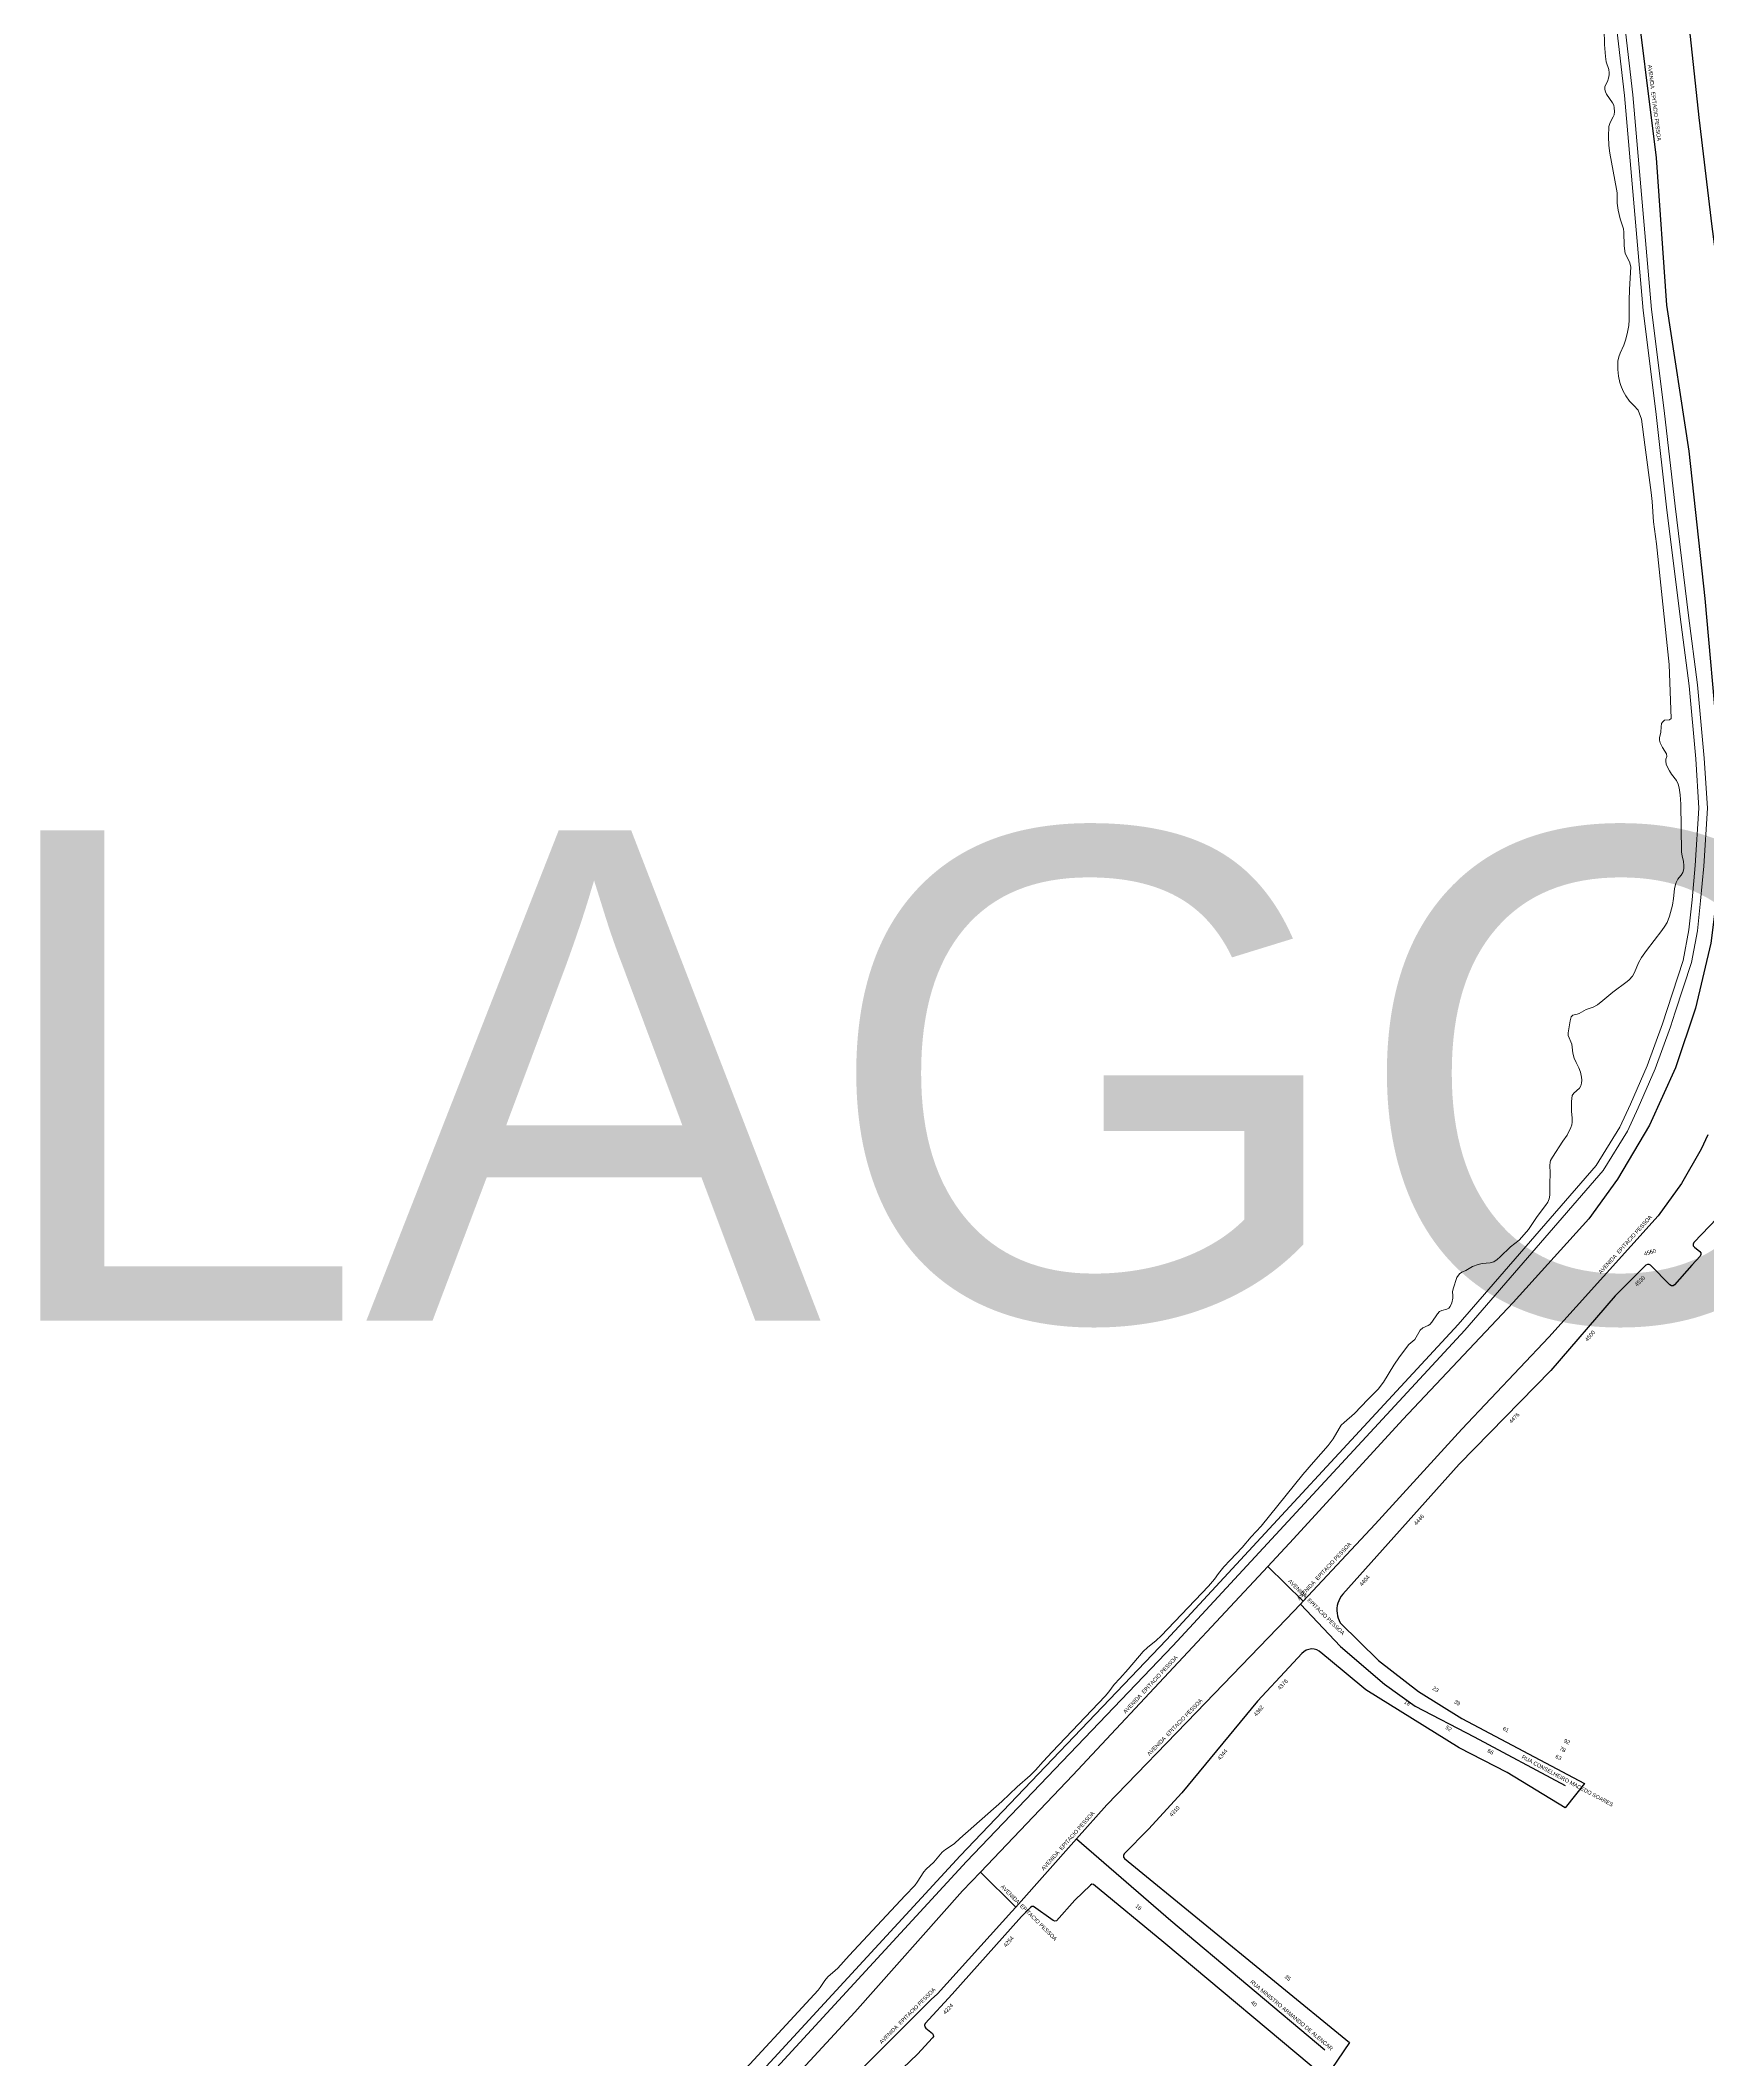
# Model space of a CAD drawing. Header units: millimetres. Extents: x 617751 to 636088, y 68402 to 77988.
# Drawn here: x 627271 to 627782, y 71504 to 72122 of the extents above; entities that cross this region are included whole.
import ezdxf

# ---------------------------------------------------------------- set-up
doc = ezdxf.new("R2010")
doc.units = ezdxf.units.MM
doc.header["$LTSCALE"] = 3
doc.header["$MEASUREMENT"] = 0
for name, color, linetype in [('ALINHAMENTO PREDIAL', 120, 'Continuous'), ('BAIRRO', 30, 'Continuous'), ('NOME LOGRADOURO', 252, 'Continuous'), ('NUMERAÇÃO', 7, 'Continuous'), ('OBRA DE ARTE', 190, 'Continuous')]:
    doc.layers.add(name, color=color, linetype=linetype)
doc.styles.get("Standard").update_dxf_attribs({"font": 'arial.ttf'})

msp = doc.modelspace()

# ---------------------------------------------------------------- linework, layer by layer
at = {"layer": 'ALINHAMENTO PREDIAL'}
msp.add_lwpolyline([(627810.65, 71789.06), (627777.37, 71754.37), (627777.16, 71753.9), (627777.22, 71753.38), (627777.53, 71752.97), (627779.22, 71751.62), (627779.5, 71751.19), (627779.53, 71750.67), (627779.29, 71750.21), (627776.73, 71747.41), (627771.47, 71741.41), (627771.02, 71741.15), (627770.5, 71741.15), (627770.05, 71741.42), (627764.12, 71747.43), (627763.67, 71747.69), (627763.16, 71747.69), (627762.71, 71747.43), (627753.33, 71738.06), (627733.61, 71715.23), (627705.62, 71686.55), (627670, 71646.75), (627669.52, 71646.13), (627669.1, 71645.47), (627668.76, 71644.77), (627668.48, 71644.03), (627668.29, 71643.27), (627668.18, 71642.5), (627668.15, 71641.72), (627668.2, 71640.93), (627668.33, 71640.16), (627668.55, 71639.41), (627668.84, 71638.68), (627669.2, 71637.99), (627680.9, 71626.5), (627693.16, 71616.96), (627706.35, 71608.75), (627743.94, 71588.79), (627738.03, 71581.41), (627720.27, 71592.18), (627705.55, 71599.77), (627676.99, 71617.45), (627665.58, 71626.97), (627662.74, 71629.32), (627662, 71629.71), (627661.19, 71629.94), (627660.36, 71630), (627659.53, 71629.88), (627658.75, 71629.59), (627658.04, 71629.15), (627657.44, 71628.57), (627653.58, 71624.43), (627643.85, 71613.99), (627620.68, 71585.97), (627610.56, 71574.88), (627603.11, 71567.3), (627602.89, 71566.84), (627602.92, 71566.32), (627603.21, 71565.89), (627672.05, 71509.6), (627664.67, 71498.77), (627615.17, 71540.22), (627593.72, 71557.97), (627593.2, 71557.98), (627592.75, 71557.73), (627587.97, 71553.11), (627582.34, 71546.79), (627581.83, 71546.72), (627581.35, 71546.9), (627575.36, 71551.2), (627574.84, 71551.19), (627574.39, 71550.92), (627571.68, 71548.12), (627550.46, 71524.41), (627542.19, 71515.37), (627541.99, 71514.89), (627542.05, 71514.38), (627542.36, 71513.96), (627544.41, 71512.36), (627544.68, 71511.93), (627544.7, 71511.41), (627544.46, 71510.95), (627539.86, 71506), (627533.12, 71499.61)], dxfattribs=at)
msp.add_lwpolyline([(627810.65, 71789.06), (627777.37, 71754.37), (627777.16, 71753.9), (627777.22, 71753.38), (627777.53, 71752.97), (627779.22, 71751.62), (627779.5, 71751.19), (627779.53, 71750.67), (627779.29, 71750.21), (627776.73, 71747.41), (627771.47, 71741.41), (627771.02, 71741.15), (627770.5, 71741.15), (627770.05, 71741.42), (627764.12, 71747.43), (627763.67, 71747.69), (627763.16, 71747.69), (627762.71, 71747.43), (627753.33, 71738.06), (627733.61, 71715.23), (627705.62, 71686.55), (627670, 71646.75), (627669.52, 71646.13), (627669.1, 71645.47), (627668.76, 71644.77), (627668.48, 71644.03), (627668.29, 71643.27), (627668.18, 71642.5), (627668.15, 71641.72), (627668.2, 71640.93), (627668.33, 71640.16), (627668.55, 71639.41), (627668.84, 71638.68), (627669.2, 71637.99), (627680.9, 71626.5), (627693.16, 71616.96), (627706.35, 71608.75), (627743.94, 71588.79), (627738.03, 71581.41), (627720.27, 71592.18), (627705.55, 71599.77), (627676.99, 71617.45), (627665.58, 71626.97), (627662.74, 71629.32), (627662, 71629.71), (627661.19, 71629.94), (627660.36, 71630), (627659.53, 71629.88), (627658.75, 71629.59), (627658.04, 71629.15), (627657.44, 71628.57), (627653.58, 71624.43), (627643.85, 71613.99), (627620.68, 71585.97), (627610.56, 71574.88), (627603.11, 71567.3), (627602.89, 71566.84), (627602.92, 71566.32), (627603.21, 71565.89), (627672.05, 71509.6), (627664.67, 71498.77), (627615.17, 71540.22), (627593.72, 71557.97), (627593.2, 71557.98), (627592.75, 71557.73), (627587.97, 71553.11), (627582.34, 71546.79), (627581.83, 71546.72), (627581.35, 71546.9), (627575.36, 71551.2), (627574.84, 71551.19), (627574.39, 71550.92), (627571.68, 71548.12), (627550.46, 71524.41), (627542.19, 71515.37), (627541.99, 71514.89), (627542.05, 71514.38), (627542.36, 71513.96), (627544.41, 71512.36), (627544.68, 71511.93), (627544.7, 71511.41), (627544.46, 71510.95), (627539.86, 71506), (627533.12, 71499.61)], dxfattribs=at)
msp.add_lwpolyline([(627810.65, 71789.06), (627777.37, 71754.37), (627777.16, 71753.9), (627777.22, 71753.38), (627777.53, 71752.97), (627779.22, 71751.62), (627779.5, 71751.19), (627779.53, 71750.67), (627779.29, 71750.21), (627776.73, 71747.41), (627771.47, 71741.41), (627771.02, 71741.15), (627770.5, 71741.15), (627770.05, 71741.42), (627764.12, 71747.43), (627763.67, 71747.69), (627763.16, 71747.69), (627762.71, 71747.43), (627753.33, 71738.06), (627733.61, 71715.23), (627705.62, 71686.55), (627670, 71646.75), (627669.52, 71646.13), (627669.1, 71645.47), (627668.76, 71644.77), (627668.48, 71644.03), (627668.29, 71643.27), (627668.18, 71642.5), (627668.15, 71641.72), (627668.2, 71640.93), (627668.33, 71640.16), (627668.55, 71639.41), (627668.84, 71638.68), (627669.2, 71637.99), (627680.9, 71626.5), (627693.16, 71616.96), (627706.35, 71608.75), (627743.94, 71588.79), (627738.03, 71581.41), (627720.27, 71592.18), (627705.55, 71599.77), (627676.99, 71617.45), (627665.58, 71626.97), (627662.74, 71629.32), (627662, 71629.71), (627661.19, 71629.94), (627660.36, 71630), (627659.53, 71629.88), (627658.75, 71629.59), (627658.04, 71629.15), (627657.44, 71628.57), (627653.58, 71624.43), (627643.85, 71613.99), (627620.68, 71585.97), (627610.56, 71574.88), (627603.11, 71567.3), (627602.89, 71566.84), (627602.92, 71566.32), (627603.21, 71565.89), (627672.05, 71509.6), (627664.67, 71498.77), (627615.17, 71540.22), (627593.72, 71557.97), (627593.2, 71557.98), (627592.75, 71557.73), (627587.97, 71553.11), (627582.34, 71546.79), (627581.83, 71546.72), (627581.35, 71546.9), (627575.36, 71551.2), (627574.84, 71551.19), (627574.39, 71550.92), (627571.68, 71548.12), (627550.46, 71524.41), (627542.19, 71515.37), (627541.99, 71514.89), (627542.05, 71514.38), (627542.36, 71513.96), (627544.41, 71512.36), (627544.68, 71511.93), (627544.7, 71511.41), (627544.46, 71510.95), (627539.86, 71506), (627533.12, 71499.61)], dxfattribs=at)
at = {"layer": 'NOME LOGRADOURO'}
for points in [[(627773.12, 72144.06), (627776.21, 72123.48), (627778.87, 72098.65), (627782.89, 72065.33), (627784.56, 72052.95), (627789.4, 72022.73)], [(627758.78, 72142.91), (627765.81, 72086.29), (627769.02, 72041.21), (627775.83, 71996.57), (627780.76, 71951.47), (627784.76, 71906.98), (627785.08, 71902.8), (627785.54, 71873.43), (627785.15, 71866.31), (627782.59, 71846.01), (627777.92, 71826.08), (627771.8, 71807.84), (627763.8, 71790.34), (627754.01, 71773.77), (627745.23, 71761.63), (627722.1, 71736.04), (627688.33, 71700.18), (627654.89, 71663.7), (627647, 71655.25)], [(627781.66, 71787.35), (627779.65, 71782.98), (627773.58, 71772.41), (627766.43, 71762.54), (627732.98, 71725.45), (627706.43, 71697.31), (627679.88, 71668.15), (627657.81, 71644.58)], [(627647, 71655.25), (627621.13, 71627.53), (627587.37, 71591.36), (627559.1, 71561.73)], [(627647, 71655.25), (627657.81, 71644.58)], [(627656.99, 71643.7), (627652.69, 71639.11), (627625.25, 71610.71), (627597.81, 71582.31), (627588.54, 71571.89)], [(627657.81, 71644.58), (627656.99, 71643.7)], [(627656.99, 71643.7), (627669.23, 71630.8), (627682.75, 71619.25), (627692.15, 71612.53), (627710.21, 71603.16), (627737.98, 71588.25)], [(627588.54, 71571.89), (627569.93, 71550.98)], [(627588.54, 71571.89), (627617.33, 71546.9), (627664.45, 71507.37)], [(627559.1, 71561.73), (627553.62, 71555.99), (627520.64, 71518.87), (627487.04, 71482.39), (627453.15, 71446.56), (627417.98, 71413.21), (627392.35, 71385.63), (627383.73, 71376.4), (627349.19, 71339.14), (627324.9, 71312.37)], [(627559.1, 71561.73), (627569.83, 71551.08)], [(627569.93, 71550.98), (627568.74, 71549.64), (627545.92, 71524.42), (627544, 71522.74), (627515.14, 71493.87), (627487.3, 71465.33)]]:
    msp.add_lwpolyline(points, dxfattribs=at)
at = {"layer": 'NUMERAÇÃO', "lineweight": 20}
msp.add_lwpolyline([(627481.24, 71494.94), (627509.44, 71525.59), (627510.08, 71526.4), (627511.54, 71528.56), (627512.43, 71529.64), (627514.68, 71531.57), (627515.47, 71532.36), (627518.89, 71536.22), (627536.04, 71554.6), (627539.03, 71557.62), (627539.77, 71558.64), (627541.76, 71561.79), (627542.51, 71562.6), (627544.88, 71564.72), (627547.4, 71567.78), (627548.45, 71568.68), (627550.46, 71569.92), (627551.17, 71570.46), (627552.77, 71572.03), (627565.61, 71583.29), (627570.29, 71587.85), (627574.33, 71591.26), (627575.92, 71592.89), (627578.25, 71595.56), (627581.01, 71598.54), (627597.23, 71615.51), (627598.37, 71616.88), (627600.02, 71619.13), (627601.79, 71620.98), (627604.3, 71623.79), (627608.93, 71629.21), (627610.23, 71630.42), (627612.87, 71632.57), (627614.43, 71634.06), (627628.92, 71649.23), (627630.73, 71651.4), (627631.97, 71653.12), (627633.59, 71655.1), (627635.49, 71657.18), (627639.2, 71661.01), (627641.98, 71664.31), (627644.95, 71667.59), (627657.77, 71683.43), (627660.99, 71687.2), (627665.51, 71692.28), (627667.05, 71694.33), (627668.84, 71697.51), (627669.52, 71698.44), (627670.34, 71699.32), (627673.54, 71702.05), (627677.64, 71706.37), (627680.79, 71709.48), (627682.39, 71711.68), (627685.62, 71716.9), (627687.28, 71719.39), (627690.21, 71723.14), (627690.78, 71723.69), (627692.06, 71724.67), (627693.62, 71727.53), (627694.45, 71728.25), (627696.14, 71728.99), (627696.65, 71729.34), (627697.18, 71729.97), (627698.92, 71732.6), (627699.6, 71733.23), (627700.25, 71733.54), (627701.84, 71733.99), (627702.37, 71734.31), (627702.81, 71734.79), (627703.34, 71735.93), (627703.67, 71737.35), (627703.67, 71738.17), (627703.54, 71739.25), (627703.69, 71740.21), (627704.91, 71743.68), (627705.63, 71744.82), (627706.35, 71745.27), (627707.62, 71745.8), (627709.68, 71747.02), (627711.38, 71747.69), (627712.64, 71747.95), (627715.06, 71748.12), (627716.17, 71748.48), (627717.2, 71749.14), (627718.15, 71749.96), (627721.32, 71753.06), (627723.91, 71755.07), (627724.8, 71755.98), (627726.78, 71758.4), (627729.41, 71762.36), (627732.02, 71765.74), (627732.71, 71766.77), (627733.13, 71767.76), (627733.3, 71768.91), (627733.3, 71772.24), (627733.46, 71775.68), (627733.29, 71777.97), (627733.41, 71778.96), (627733.57, 71779.46), (627734.13, 71780.5), (627737.29, 71785.37), (627738.61, 71787.26), (627739.74, 71789.56), (627740, 71790.38), (627740.13, 71791.24), (627740.12, 71792.54), (627739.96, 71794.46), (627739.9, 71797.56), (627740.2, 71799.34), (627740.65, 71800.06), (627742.36, 71801.59), (627742.83, 71802.32), (627743.03, 71803.19), (627743.06, 71804.1), (627742.99, 71804.97), (627742.71, 71806.56), (627742.24, 71807.88), (627741.39, 71809.43), (627740.79, 71810.76), (627740.36, 71812.34), (627740.04, 71815.11), (627738.9, 71817.74), (627738.92, 71818.59), (627739.51, 71822.25), (627739.81, 71823.41), (627740.32, 71824.01), (627741.69, 71824.26), (627742.25, 71824.45), (627744.46, 71825.73), (627746.56, 71826.45), (627747.9, 71827.14), (627749.58, 71828.46), (627752.56, 71831.03), (627756.98, 71834.22), (627757.63, 71834.77), (627758.59, 71835.87), (627759.24, 71836.99), (627760.49, 71839.98), (627761.33, 71841.59), (627762.9, 71843.79), (627767.63, 71849.9), (627768.51, 71851.18), (627769.19, 71852.36), (627769.95, 71854.29), (627770.84, 71857.63), (627771.2, 71859.69), (627771.47, 71862.58), (627771.75, 71863.93), (627771.99, 71864.61), (627772.49, 71865.58), (627772.86, 71866.11), (627773.55, 71866.85), (627774, 71867.59), (627774.29, 71868.74), (627774.34, 71869.71), (627774.2, 71871.09), (627773.78, 71872.64), (627773.63, 71873.96), (627773.36, 71888.56), (627773.19, 71891.38), (627772.93, 71893.48), (627772.62, 71894.63), (627772.09, 71895.75), (627770.53, 71897.7), (627769.89, 71898.71), (627769.34, 71899.82), (627768.96, 71900.81), (627768.76, 71901.74), (627768.84, 71902.29), (627769.11, 71903.14), (627769.03, 71903.96), (627767.75, 71905.92), (627767.06, 71907.27), (627766.88, 71908.08), (627766.89, 71908.79), (627767.28, 71910.57), (627767.33, 71912.22), (627767.5, 71913.17), (627767.8, 71913.66), (627768.43, 71914.21), (627769.93, 71914.35), (627770.4, 71914.71), (627769.86, 71931.31), (627765.93, 71968.16), (627765.01, 71974.92), (627764.63, 71981.13), (627764.35, 71983.88), (627762.38, 71998.48), (627761.38, 72006.4), (627760.31, 72009.11), (627759.01, 72010.53), (627757.72, 72011.88), (627756.61, 72013.53), (627755.8, 72014.94), (627755.04, 72016.61), (627754.73, 72017.53), (627754.3, 72019.51), (627754.1, 72021.51), (627754.16, 72024.09), (627754.41, 72025.47), (627754.79, 72026.6), (627755.91, 72029.03), (627756.55, 72030.86), (627757.11, 72032.96), (627757.46, 72035.02), (627757.6, 72036.8), (627757.62, 72042.7), (627757.72, 72046.06), (627758.15, 72052.96), (627757.67, 72054.52), (627756.4, 72057.03), (627756.07, 72059.44), (627756, 72063.58), (627755.9, 72064.6), (627754.87, 72067.62), (627754.19, 72070.28), (627753.95, 72072.41), (627753.88, 72075.65), (627753.76, 72076.76), (627751.7, 72087.78), (627751.37, 72090.14), (627751.3, 72092.84), (627751.36, 72095.87), (627751.74, 72097.12), (627752.72, 72098.92), (627752.95, 72099.51), (627753.08, 72100.51), (627753.05, 72101.63), (627752.89, 72102.41), (627752.53, 72103.2), (627750.66, 72105.86), (627750.32, 72106.56), (627750.11, 72107.22), (627750.18, 72108.2), (627750.94, 72109.72), (627751.3, 72110.68), (627751.49, 72111.76), (627751.5, 72112.3), (627751.33, 72113.35), (627750.6, 72115.68), (627750.32, 72117.32), (627750.06, 72121), (627749.99, 72125.71)], dxfattribs=at)
at = {"layer": 'OBRA DE ARTE', "lineweight": 20}
for points in [[(627749.9, 72159.02), (627756.15, 72105.38), (627761.84, 72039.59), (627765.73, 72008.73), (627769.05, 71979.4), (627773.18, 71945.9), (627775.93, 71924.77), (627777.94, 71902.45), (627778.89, 71887.33), (627777.8, 71869.72), (627776.84, 71859.24), (627775.89, 71850.12), (627774.12, 71840.72), (627769.21, 71825.71), (627767.78, 71821.26), (627763.09, 71808.49), (627757.97, 71796.69), (627754.78, 71789.67), (627747.54, 71777.96), (627705.31, 71729.34), (627616.02, 71632.81), (627552.92, 71566.74), (627475.78, 71482.99)], [(627477.69, 71481.2), (627554.83, 71564.94), (627617.92, 71631.01), (627707.26, 71727.59), (627749.65, 71776.41), (627757.09, 71788.43), (627760.37, 71795.63), (627765.52, 71807.52), (627770.25, 71820.41), (627771.7, 71824.9), (627776.66, 71840.07), (627778.49, 71849.74), (627779.45, 71858.98), (627780.41, 71869.52), (627781.52, 71887.34), (627780.55, 71902.65), (627778.53, 71925.06), (627775.77, 71946.23), (627771.65, 71979.71), (627768.33, 72009.04), (627764.44, 72039.87), (627758.76, 72105.65), (627752.49, 72159.43)]]:
    msp.add_lwpolyline(points, dxfattribs=at)

# ---------------------------------------------------------------- texts
at = {"layer": 'BAIRRO'}
msp.add_text('LAGOA', height=150, dxfattribs=at).set_placement((627254.29, 71730.5))
at = {"layer": 'NOME LOGRADOURO'}
for s, rotation, p in [('AVENIDA  EPITACIO PESSOA', 277.08, (627763.29, 72114.72)), ('AVENIDA  EPITACIO PESSOA', 47.95395, (627748.97, 71744.66)), ('AVENIDA  EPITACIO PESSOA', 47.02136, (627656.67, 71644.82)), ('AVENIDA  EPITACIO PESSOA', 315.37352, (627653.11, 71650.62)), ('AVENIDA  EPITACIO PESSOA', 46.97379, (627603.52, 71610.12)), ('AVENIDA  EPITACIO PESSOA', 45.98493, (627610.81, 71597.2)), ('RUA CONSELHEIRO MACEDO SOARES', 331.76815, (627724.57, 71596.58)), ('AVENIDA  EPITACIO PESSOA', 48.33077, (627578.49, 71562.1)), ('AVENIDA  EPITACIO PESSOA', 315.21447, (627565.17, 71557.11)), ('AVENIDA  EPITACIO PESSOA', 45.00873, (627528.87, 71509.01)), ('RUA MINISTRO ARMANDO DE ALENCAR', 320.00596, (627641.54, 71527.9))]:
    msp.add_text(s, height=1.2, rotation=rotation, dxfattribs=at).set_placement(p)
at = {"layer": 'NUMERAÇÃO'}
for s, rotation, p in [('4560', 16.71613, (627762.33, 71750.32)), ('4530', 44.9923, (627759.97, 71740.8)), ('4500', 49.20527, (627744.83, 71724.01)), ('4476', 45.7115, (627721.55, 71698.94)), ('4446', 48.2064, (627692.47, 71667.73)), ('4446', 48.2064, (627692.47, 71667.73)), ('4404', 48.2064, (627675.83, 71649.13)), ('4376', 47.03992, (627650.73, 71617.34)), ('4362', 50.43789, (627643.5, 71609.26)), ('18', 328.22441, (627688.61, 71613.5)), ('23', 328.08406, (627697.27, 71617.65)), ('39', 328.08406, (627703.87, 71613.54)), ('52', 328.22441, (627701.24, 71605.68)), ('61', 332.0144, (627718.76, 71605.28)), ('78', 332.0144, (627736.16, 71599.15)), ('92', 332.0144, (627737.45, 71601.58)), ('4344', 50.43789, (627632.41, 71595.85)), ('4344', 50.43789, (627632.41, 71595.85)), ('66', 332.70935, (627714.08, 71598.47)), ('63', 332.0144, (627734.87, 71596.73)), ('4310', 47.64269, (627617.66, 71578.58)), ('16', 320.18494, (627606.38, 71551.13)), ('4254', 48.19648, (627566.91, 71538.66)), ('35', 320.70329, (627652.04, 71529.52)), ('4224', 47.55414, (627548.38, 71518.07)), ('40', 320.03436, (627641.69, 71521.61))]:
    msp.add_text(s, height=1.2, rotation=rotation, dxfattribs=at).set_placement(p)

doc.saveas('drawing.dxf')
